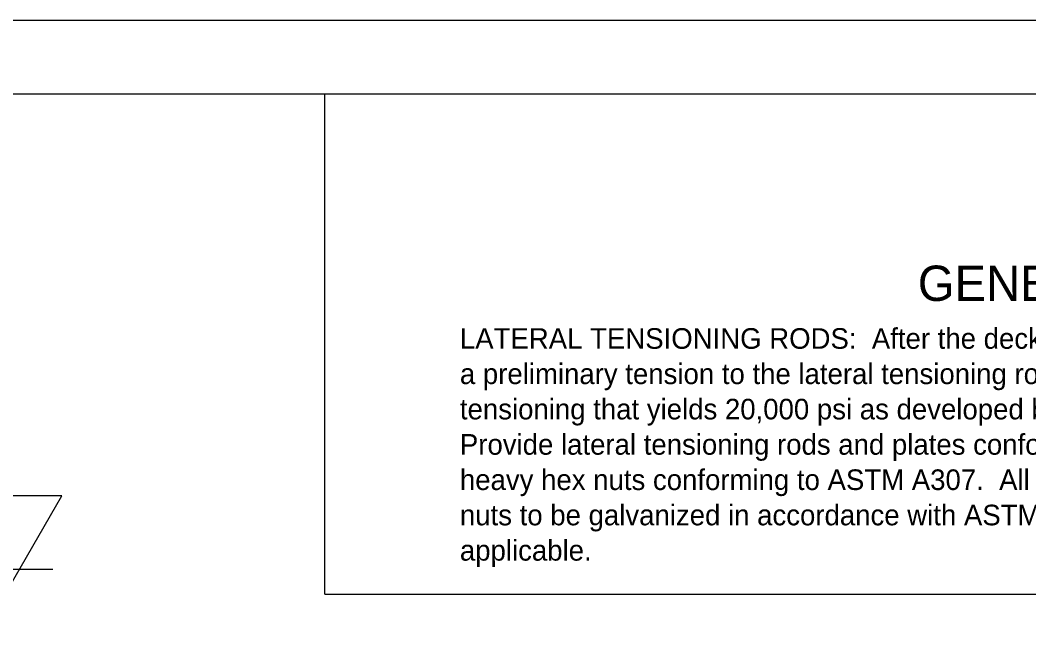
# Model space of a CAD drawing. Extents: x 1072 to 1108.3, y 1000 to 1022.
# Drawn here: x 1094.22 to 1101.07, y 1017.83 to 1022 of the extents above; entities that cross this region are included whole.
import ezdxf

# ---------------------------------------------------------------- set-up
doc = ezdxf.new("R2010")
doc.units = 0
for name, color, linetype in [('01-Slab', 7, 'Continuous'), ('06-CenterLine', 7, 'Continuous'), ('32-Framing Plan', 7, 'Continuous'), ('41-Bearing Pads', 7, 'Continuous'), ('42-Substructures', 7, 'Continuous'), ('Level 10', 7, 'Continuous'), ('Level 11', 7, 'Continuous'), ('Level 14', 7, 'Continuous')]:
    doc.layers.add(name, color=color, linetype=linetype)

msp = doc.modelspace()

# ---------------------------------------------------------------- linework, layer by layer
at = {"layer": '06-CenterLine'}
msp.add_line((1094.4419, 1018.2669), (1093.197, 1018.2669), dxfattribs=at)
at = {"layer": '32-Framing Plan'}
for p, q in [((1094.5035, 1018.7667), (1088.55, 1018.7667)), ((1093.6379, 1017.2674), (1094.5035, 1018.7667))]:
    msp.add_line(p, q, dxfattribs=at)
at = {"layer": '42-Substructures'}
for q in [(1096.2892, 1021.5), (1107.5, 1018.0985)]:
    msp.add_line((1096.2892, 1018.0985), q, dxfattribs=at)
at = {"layer": 'Level 10'}
msp.add_line((1079, 1021.5), (1107.5, 1021.5), dxfattribs=at)
at = {"layer": 'Level 11'}
msp.add_lwpolyline([(1079, 1021.5), (1107.5, 1021.5), (1107.5, 1000.5), (1079, 1000.5)], close=True, dxfattribs=at)
at = {"layer": 'Level 14'}
msp.add_line((1072, 1022), (1108, 1022), dxfattribs=at)

# ---------------------------------------------------------------- texts
at = {"layer": '01-Slab'}
msp.add_text('GENERAL NOTES', height=0.24, dxfattribs=at).set_placement((1100.3178, 1020.0916))
at = {"layer": '41-Bearing Pads'}
for s, p in [('LATERAL TENSIONING RODS:  After the deck units are in place, apply', (1097.207, 1019.7664)), ('a preliminary tension to the lateral tensioning rods.  Perform final', (1097.207, 1019.5264)), ('tensioning that yields 20,000 psi as developed by a torque of 200 ft./lbs.', (1097.207, 1019.2864)), ('Provide lateral tensioning rods and plates conforming to ASTM A36 with', (1097.207, 1019.0464)), ('heavy hex nuts conforming to ASTM A307.  All tension rods, plates, and', (1097.207, 1018.8064)), ('nuts to be galvanized in accordance with ASTM A123 or A153 as ', (1097.207, 1018.5664)), ('applicable.', (1097.207, 1018.3264))]:
    msp.add_text(s, height=0.14, dxfattribs=at).set_placement(p)

doc.saveas('drawing.dxf')
